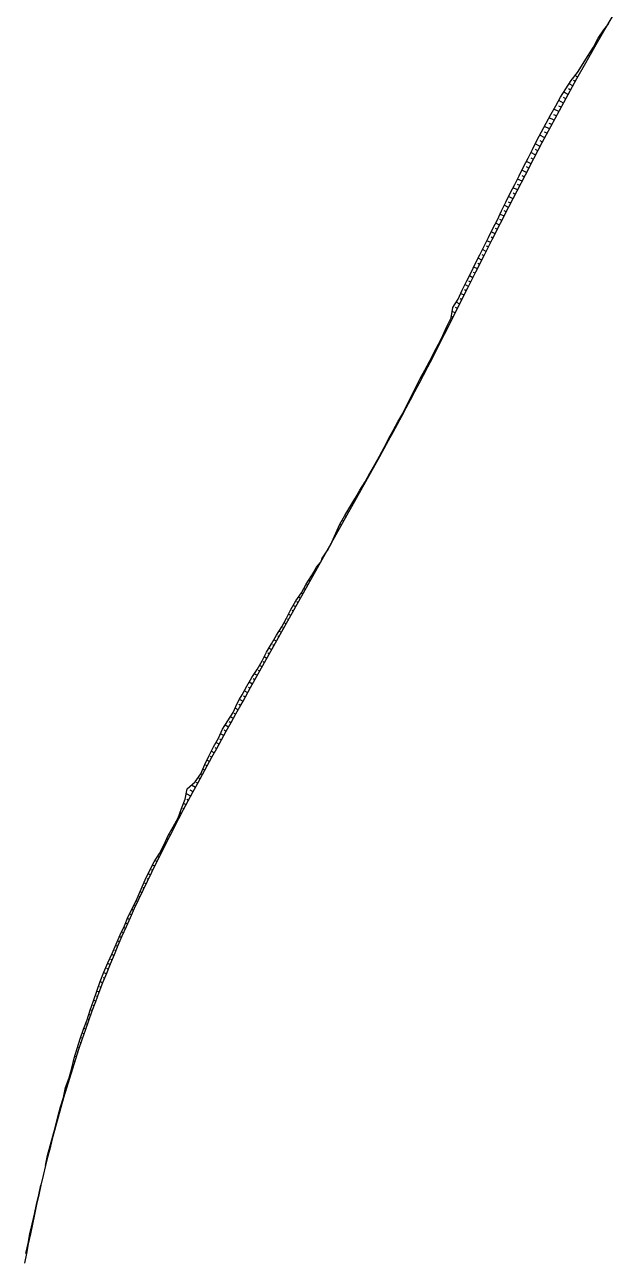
# Model space of a CAD drawing. Header units: metres. Extents: x 288738 to 324331, y 7399322 to 7465117.
# Drawn here: x 321992 to 322291, y 7417229 to 7417859 of the extents above; entities that cross this region are included whole.
import ezdxf

# ---------------------------------------------------------------- set-up
doc = ezdxf.new("R2010")
doc.units = ezdxf.units.M
doc.header["$LTSCALE"] = 10
for name, color, linetype in [('F-HZ-ATERRO-TALUDE', 110, 'Continuous'), ('F-HZ-TALUDE', 2, 'Continuous'), ('U-HZ-ATERRO-TALUDE', 90, 'Continuous'), ('U-HZ-CORTE-TALUDE', 10, 'Continuous'), ('U-HZ-TALUDES', 2, 'Continuous')]:
    doc.layers.add(name, color=color, linetype=linetype)
doc.layers.add('U-HZ-PLATAFORMA', color=2, linetype='Continuous', lineweight=30)

msp = doc.modelspace()

# ---------------------------------------------------------------- linework, layer by layer
at = {"layer": 'F-HZ-ATERRO-TALUDE', "linetype": 'Continuous', "lineweight": -3}
for p, q in [((322102.997, 7417514.916), (322101.268, 7417515.882)), ((322099.341, 7417508.367), (322098.621, 7417508.769)), ((322100.56, 7417510.55), (322098.973, 7417511.436)), ((322101.778, 7417512.733), (322100.904, 7417513.222)), ((322095.691, 7417501.815), (322093.906, 7417502.808)), ((322096.907, 7417504), (322096.071, 7417504.465)), ((322098.124, 7417506.183), (322096.568, 7417507.051)), ((322092.051, 7417495.258), (322091.26, 7417495.696)), ((322093.264, 7417497.444), (322091.53, 7417498.405)), ((322094.476, 7417499.631), (322093.532, 7417500.155)), ((322088.429, 7417488.69), (322086.91, 7417489.527)), ((322089.634, 7417490.881), (322088.854, 7417491.311)), ((322090.843, 7417493.069), (322089.27, 7417493.938)), ((322084.823, 7417482.114), (322084.206, 7417482.452)), ((322086.024, 7417484.307), (322084.667, 7417485.05)), ((322087.225, 7417486.5), (322086.485, 7417486.906)), ((322081.24, 7417475.526), (322080.155, 7417476.113)), ((322082.43, 7417477.724), (322082.011, 7417477.952)), ((322083.627, 7417479.919), (322082.589, 7417480.484)), ((322077.681, 7417468.924), (322076.244, 7417469.694)), ((322078.865, 7417471.126), (322076.769, 7417472.253)), ((322080.05, 7417473.327), (322079.378, 7417473.69)), ((322074.155, 7417462.304), (322072.812, 7417463.016)), ((322076.503, 7417466.719), (322074.228, 7417467.934)), ((322075.326, 7417464.513), (322074.537, 7417464.933)), ((322071.822, 7417457.882), (322070.965, 7417458.332)), ((322072.986, 7417460.095), (322072.408, 7417460.4)), ((322068.349, 7417451.234), (322068.047, 7417451.391)), ((322069.504, 7417453.452), (322068.956, 7417453.737)), ((322070.66, 7417455.669), (322070.388, 7417455.811)), ((322064.92, 7417444.564), (322064.182, 7417444.941)), ((322066.057, 7417446.791), (322065.653, 7417446.998)), ((322067.203, 7417449.013), (322066.5, 7417449.375)), ((322061.532, 7417437.873), (322061.189, 7417438.046)), ((322062.657, 7417440.106), (322062.023, 7417440.426)), ((322063.785, 7417442.337), (322063.474, 7417442.495)), ((322058.194, 7417431.157), (322057.103, 7417431.695)), ((322059.3, 7417433.399), (322058.802, 7417433.646)), ((322060.415, 7417435.637), (322059.589, 7417436.049)), ((322055.994, 7417426.667), (322054.797, 7417427.249)), ((322057.09, 7417428.914), (322056.515, 7417429.195)), ((322052.74, 7417419.91), (322052.217, 7417420.159)), ((322053.819, 7417422.165), (322052.643, 7417422.729)), ((322054.902, 7417424.418), (322054.282, 7417424.718)), ((322049.545, 7417413.125), (322048.719, 7417413.509)), ((322050.603, 7417415.39), (322050.181, 7417415.588)), ((322051.668, 7417417.651), (322050.731, 7417418.094)), ((322046.41, 7417406.311), (322045.881, 7417406.552)), ((322047.448, 7417408.586), (322046.497, 7417409.021)), ((322048.493, 7417410.857), (322048.056, 7417411.059)), ((322044.356, 7417401.752), (322043.853, 7417401.977)), ((322045.379, 7417404.034), (322044.294, 7417404.522)), ((322041.329, 7417394.891), (322040.213, 7417395.376)), ((322042.331, 7417397.181), (322041.799, 7417397.414)), ((322043.339, 7417399.469), (322042.351, 7417399.906)), ((322038.377, 7417387.996), (322037.818, 7417388.232)), ((322039.351, 7417390.298), (322038.225, 7417390.779)), ((322040.338, 7417392.595), (322039.776, 7417392.837)), ((322035.495, 7417381.072), (322034.218, 7417381.594)), ((322036.449, 7417383.383), (322035.847, 7417383.632)), ((322037.406, 7417385.692), (322036.278, 7417386.164)), ((322033.618, 7417376.438), (322032.243, 7417376.988)), ((322034.555, 7417378.755), (322033.89, 7417379.024)), ((322030.872, 7417369.458), (322030.226, 7417369.709)), ((322031.776, 7417371.789), (322030.434, 7417372.315)), ((322032.696, 7417374.114), (322032.017, 7417374.383)), ((322028.197, 7417362.452), (322027.152, 7417362.843)), ((322029.083, 7417364.79), (322028.511, 7417365.006)), ((322029.969, 7417367.127), (322028.728, 7417367.603)), ((322026.461, 7417357.763), (322025.426, 7417358.142)), ((322027.328, 7417360.107), (322026.809, 7417360.3)), ((322023.925, 7417350.705), (322023.495, 7417350.857)), ((322024.759, 7417353.061), (322023.993, 7417353.335)), ((322025.609, 7417355.412), (322025.155, 7417355.577)), ((322021.462, 7417343.621), (322020.488, 7417343.953)), ((322022.276, 7417345.984), (322021.775, 7417346.157)), ((322023.093, 7417348.347), (322022.097, 7417348.695)), ((322019.867, 7417338.882), (322018.979, 7417339.177)), ((322020.662, 7417341.252), (322020.195, 7417341.409)), ((322017.541, 7417331.752), (322017.198, 7417331.862)), ((322018.307, 7417334.132), (322017.481, 7417334.399)), ((322019.084, 7417336.508), (322018.657, 7417336.648)), ((322015.294, 7417324.596), (322014.942, 7417324.705)), ((322016.034, 7417326.984), (322015.847, 7417327.043)), ((322016.782, 7417329.37), (322016.304, 7417329.521)), ((322013.841, 7417319.812), (322013.253, 7417319.988)), ((322014.563, 7417322.206), (322014.351, 7417322.27)), ((322011.725, 7417312.617), (322011.635, 7417312.643)), ((322012.423, 7417315.018), (322012.118, 7417315.106)), ((322013.127, 7417317.416), (322012.846, 7417317.499)), ((322010.358, 7417307.807), (322010.197, 7417307.853)), ((322011.039, 7417310.213), (322010.777, 7417310.287)), ((322008.372, 7417300.575), (322008.176, 7417300.628)), ((322009.025, 7417302.988), (322008.859, 7417303.034)), ((322009.689, 7417305.399), (322009.337, 7417305.496)), ((322006.45, 7417293.326), (322006.358, 7417293.349)), ((322007.085, 7417295.744), (322006.943, 7417295.781)), ((322007.722, 7417298.161), (322007.671, 7417298.175)), ((322005.208, 7417288.482), (322005.066, 7417288.518)), ((322005.828, 7417290.904), (322005.594, 7417290.964)), ((322003.4, 7417281.204), (322003.156, 7417281.263)), ((322003.994, 7417283.632), (322003.821, 7417283.675)), ((322004.6, 7417286.057), (322004.277, 7417286.138)), ((321998.863, 7417261.725), (321998.711, 7417261.759)), ((321999.406, 7417264.166), (321999.361, 7417264.176)), ((321999.961, 7417266.603), (321999.816, 7417266.636)), ((321997.787, 7417256.843), (321997.583, 7417256.887)), ((321998.32, 7417259.285), (321998.211, 7417259.309)), ((321996.211, 7417249.51), (321996.047, 7417249.545)), ((321996.732, 7417251.955), (321996.482, 7417252.008)), ((321997.255, 7417254.4), (321997.163, 7417254.42)), ((321995.188, 7417244.616), (321995.009, 7417244.653)), ((321995.699, 7417247.063), (321995.351, 7417247.136)), ((321993.688, 7417237.267), (321993.376, 7417237.33)), ((321994.183, 7417239.718), (321994.041, 7417239.747)), ((321994.685, 7417242.167), (321994.36, 7417242.234)), ((321993.194, 7417234.817), (321993.017, 7417234.852))]:
    msp.add_line(p, q, dxfattribs=at)
at = {"layer": 'F-HZ-TALUDE', "linetype": 'Continuous', "lineweight": -3}
for points in [[(321993.086, 7417234.277), (321994.085, 7417239.24), (321995.103, 7417244.204), (321996.138, 7417249.169), (321997.197, 7417254.133), (321998.278, 7417259.098), (321999.383, 7417264.062), (322000.512, 7417269.025), (322001.668, 7417273.987), (322002.849, 7417278.948), (322004.061, 7417283.906), (322005.302, 7417288.861), (322006.575, 7417293.813), (322007.881, 7417298.761), (322009.219, 7417303.704), (322010.591, 7417308.644), (322012, 7417313.577), (322013.446, 7417318.503), (322014.93, 7417323.424), (322016.453, 7417328.334), (322018.013, 7417333.232), (322019.61, 7417338.118), (322021.246, 7417342.991), (322022.918, 7417347.852), (322024.628, 7417352.699), (322026.376, 7417357.533), (322028.16, 7417362.354), (322029.981, 7417367.161), (322031.84, 7417371.954), (322033.735, 7417376.732), (322035.667, 7417381.496), (322037.635, 7417386.243), (322039.636, 7417390.972), (322041.671, 7417395.681), (322043.737, 7417400.372), (322045.833, 7417405.045), (322047.957, 7417409.701), (322050.108, 7417414.339), (322052.285, 7417418.96), (322054.488, 7417423.564), (322056.715, 7417428.151), (322058.963, 7417432.722), (322061.232, 7417437.279), (322063.521, 7417441.82), (322065.828, 7417446.346), (322068.154, 7417450.859), (322070.496, 7417455.357), (322072.852, 7417459.842), (322075.221, 7417464.316), (322077.603, 7417468.778), (322079.996, 7417473.228), (322082.399, 7417477.667), (322084.813, 7417482.095), (322087.233, 7417486.515), (322089.659, 7417490.926), (322092.091, 7417495.329), (322094.527, 7417499.723), (322096.968, 7417504.11), (322099.41, 7417508.49), (322101.852, 7417512.866), (322103.06, 7417515.03), (322106.89, 7417521.885)], [(322002.7, 7417278.984), (322003.703, 7417283.994), (322005.026, 7417288.931), (322006.402, 7417293.858), (322007.788, 7417298.786), (322008.846, 7417303.807), (322010.277, 7417308.732), (322011.85, 7417313.62), (322012.769, 7417318.705), (322014.59, 7417323.528), (322016.064, 7417328.456), (322017.197, 7417333.495), (322018.737, 7417338.407), (322020.279, 7417343.32), (322021.894, 7417348.209), (322023.884, 7417352.965), (322025.341, 7417357.912), (322027.119, 7417362.744), (322028.739, 7417367.637), (322030.494, 7417372.482), (322032.358, 7417377.284), (322034.4, 7417382.015), (322036.524, 7417386.709), (322038.508, 7417391.454), (322040.557, 7417396.167), (322042.779, 7417400.798), (322044.713, 7417405.552), (322047.058, 7417410.114), (322049.307, 7417414.713), (322051.294, 7417419.431), (322053.231, 7417424.169), (322055.545, 7417428.722), (322057.914, 7417433.242), (322060.532, 7417437.629), (322062.927, 7417442.121), (322064.998, 7417446.772), (322067.539, 7417451.177), (322069.996, 7417455.618), (322071.718, 7417460.44), (322073.706, 7417465.122), (322074.676, 7417470.346), (322078.641, 7417473.959), (322081.566, 7417478.119), (322083.578, 7417482.77), (322085.754, 7417487.327), (322088.097, 7417491.787), (322090.506, 7417496.205), (322092.632, 7417500.775), (322095.302, 7417505.037), (322097.976, 7417509.29), (322100.094, 7417513.848), (322101.327, 7417515.983)], [(321992.721, 7417234.35), (321993.809, 7417239.296), (321994.743, 7417244.278), (321995.799, 7417249.24), (321997.016, 7417254.172), (321998.055, 7417259.147), (321999.294, 7417264.082), (322000.313, 7417269.071)], [(321992.104, 7417229.316), (321993.086, 7417234.277)]]:
    msp.add_lwpolyline(points, dxfattribs=at)
at = {"layer": 'U-HZ-ATERRO-TALUDE', "linetype": 'Continuous', "lineweight": -3}
for p, q in [((322285.53, 7417853.825, 724.913), (322285.027, 7417854.096, 724.532)), ((322281.775, 7417847.333, 724.867), (322281.556, 7417847.449, 724.701)), ((322283.024, 7417849.499, 724.882), (322282.442, 7417849.81, 724.442)), ((322284.273, 7417851.664, 724.898), (322283.922, 7417851.853, 724.632)), ((322279.293, 7417842.992, 724.836), (322278.976, 7417843.16, 724.597)), ((322280.534, 7417845.163, 724.851), (322280.009, 7417845.441, 724.456)), ((322270.728, 7417827.731, 724.729), (322268.735, 7417828.757, 723.234)), ((322271.939, 7417829.919, 724.744), (322271.039, 7417830.383, 724.069)), ((322273.156, 7417832.102, 724.759), (322271.687, 7417832.863, 723.657)), ((322268.315, 7417823.352, 724.699), (322266.045, 7417824.514, 722.998)), ((322269.519, 7417825.543, 724.714), (322268.44, 7417826.097, 723.905)), ((322263.53, 7417814.571, 724.639), (322261.023, 7417815.843, 722.765)), ((322264.721, 7417816.77, 724.654), (322263.497, 7417817.392, 723.739)), ((322265.916, 7417818.966, 724.669), (322263.5, 7417820.196, 722.861)), ((322267.113, 7417821.16, 724.684), (322265.928, 7417821.765, 723.796)), ((322261.158, 7417810.17, 724.609), (322258.583, 7417811.473, 722.685)), ((322262.342, 7417812.372, 724.624), (322261.054, 7417813.024, 723.662)), ((322258.799, 7417805.761, 724.58), (322256.25, 7417807.048, 722.677)), ((322257.624, 7417803.555, 724.566), (322256.35, 7417804.197, 723.614)), ((322259.976, 7417807.967, 724.595), (322258.699, 7417808.613, 723.64)), ((322254.115, 7417796.926, 724.523), (322251.579, 7417798.204, 722.629)), ((322256.452, 7417801.346, 724.551), (322253.897, 7417802.634, 722.644)), ((322255.282, 7417799.137, 724.537), (322254, 7417799.783, 723.579)), ((322251.787, 7417792.502, 724.495), (322249.331, 7417793.739, 722.661)), ((322250.625, 7417790.288, 724.481), (322249.417, 7417790.897, 723.578)), ((322252.949, 7417794.715, 724.509), (322251.702, 7417795.343, 723.577)), ((322247.156, 7417783.638, 724.455), (322244.832, 7417784.809, 722.72)), ((322249.467, 7417788.072, 724.47), (322247.073, 7417789.278, 722.682)), ((322248.31, 7417785.856, 724.459), (322247.122, 7417786.455, 723.572)), ((322244.854, 7417779.2, 724.45), (322242.598, 7417780.337, 722.766)), ((322246.003, 7417781.42, 724.452), (322244.872, 7417781.99, 723.608)), ((322240.274, 7417770.31, 724.442), (322238.016, 7417771.448, 722.757)), ((322241.416, 7417772.534, 724.444), (322240.269, 7417773.112, 723.588)), ((322242.56, 7417774.757, 724.446), (322240.279, 7417775.906, 722.744)), ((322243.705, 7417776.979, 724.448), (322242.571, 7417777.551, 723.601)), ((322237.995, 7417765.86, 724.439), (322235.804, 7417766.964, 722.803)), ((322239.133, 7417768.086, 724.44), (322238.03, 7417768.642, 723.617)), ((322234.591, 7417759.177, 724.434), (322233.577, 7417759.688, 723.678)), ((322235.724, 7417761.405, 724.436), (322233.606, 7417762.472, 722.854)), ((322236.858, 7417763.633, 724.437), (322235.765, 7417764.184, 723.621)), ((322231.197, 7417752.489, 724.43), (322229.228, 7417753.481, 722.96)), ((322232.327, 7417754.719, 724.431), (322231.332, 7417755.22, 723.688)), ((322233.459, 7417756.948, 724.433), (322231.461, 7417757.955, 722.941)), ((322227.807, 7417745.799, 724.426), (322226.843, 7417746.285, 723.706)), ((322228.937, 7417748.029, 724.427), (322227.003, 7417749.003, 722.984)), ((322230.066, 7417750.259, 724.429), (322229.095, 7417750.749, 723.703)), ((322224.422, 7417739.106, 724.422), (322222.52, 7417740.065, 723.002)), ((322225.55, 7417741.337, 724.423), (322224.597, 7417741.817, 723.712)), ((322226.678, 7417743.568, 724.425), (322224.76, 7417744.535, 722.992)), ((322222.167, 7417734.643, 724.42), (322220.305, 7417735.582, 723.029)), ((322223.294, 7417736.875, 724.421), (322222.344, 7417737.354, 723.711)), ((322218.788, 7417727.947, 724.416), (322217.856, 7417728.417, 723.72)), ((322219.914, 7417730.18, 724.417), (322218.087, 7417731.1, 723.054)), ((322221.04, 7417732.412, 724.419), (322220.135, 7417732.868, 723.742)), ((322215.413, 7417721.25, 724.413), (322213.665, 7417722.131, 723.108)), ((322216.538, 7417723.482, 724.414), (322215.632, 7417723.939, 723.738)), ((322217.663, 7417725.715, 724.415), (322215.816, 7417726.646, 723.036)), ((322212.039, 7417714.552, 724.41), (322211.058, 7417715.046, 723.678)), ((322213.164, 7417716.785, 724.411), (322211.377, 7417717.685, 723.077)), ((322214.288, 7417719.017, 724.412), (322213.451, 7417719.439, 723.786)), ((322209.789, 7417710.087, 724.407), (322209.381, 7417710.292, 724.103)), ((322210.914, 7417712.319, 724.409), (322209.418, 7417713.073, 723.292)), ((322206.414, 7417703.389, 724.404), (322205.838, 7417703.679, 723.974)), ((322207.539, 7417705.621, 724.405), (322207.223, 7417705.78, 724.17)), ((322208.664, 7417707.854, 724.406), (322208.024, 7417708.176, 723.929)), ((322203.031, 7417696.695, 724.401), (322202.805, 7417696.81, 724.231)), ((322204.161, 7417698.925, 724.402), (322203.687, 7417699.165, 724.048)), ((322205.289, 7417701.156, 724.403), (322205.036, 7417701.284, 724.214)), ((322199.62, 7417690.016, 724.397), (322199.176, 7417690.243, 724.065)), ((322200.761, 7417692.24, 724.399), (322200.547, 7417692.35, 724.238)), ((322201.897, 7417694.467, 724.4), (322201.457, 7417694.691, 724.07)), ((322196.183, 7417683.35, 724.394), (322195.94, 7417683.475, 724.212)), ((322197.331, 7417685.57, 724.395), (322196.854, 7417685.817, 724.037)), ((322198.478, 7417687.792, 724.396), (322198.245, 7417687.912, 724.221)), ((322192.714, 7417676.7, 724.391), (322192.131, 7417677.006, 723.951)), ((322193.874, 7417678.914, 724.392), (322193.566, 7417679.076, 724.16)), ((322195.029, 7417681.132, 724.393), (322194.483, 7417681.416, 723.983)), ((322190.387, 7417672.275, 724.388), (322189.899, 7417672.532, 724.021)), ((322191.553, 7417674.486, 724.39), (322191.287, 7417674.626, 724.189)), ((322186.874, 7417665.649, 724.385), (322186.689, 7417665.747, 724.246)), ((322188.047, 7417667.856, 724.386), (322187.641, 7417668.072, 724.08)), ((322189.22, 7417670.064, 724.387), (322188.998, 7417670.181, 724.22)), ((322183.329, 7417659.039, 724.382), (322183.062, 7417659.183, 724.18)), ((322184.515, 7417661.24, 724.383), (322184.412, 7417661.295, 724.306)), ((322185.694, 7417663.444, 724.384), (322185.406, 7417663.598, 724.166)), ((322179.759, 7417652.443, 724.378), (322179.572, 7417652.545, 724.237)), ((322180.951, 7417654.641, 724.38), (322180.594, 7417654.834, 724.109)), ((322182.143, 7417656.838, 724.381), (322181.974, 7417656.93, 724.253)), ((322176.157, 7417645.865, 724.375), (322175.843, 7417646.037, 724.136)), ((322177.362, 7417648.055, 724.376), (322177.182, 7417648.154, 724.24)), ((322178.56, 7417650.249, 724.377), (322178.194, 7417650.449, 724.099)), ((322172.531, 7417639.3, 724.372), (322172.426, 7417639.358, 724.292)), ((322173.742, 7417641.487, 724.373), (322173.503, 7417641.619, 724.191)), ((322174.953, 7417643.674, 724.374), (322174.818, 7417643.748, 724.271)), ((322170.096, 7417634.932, 724.37), (322170.011, 7417634.98, 724.305)), ((322171.313, 7417637.116, 724.371), (322171.125, 7417637.221, 724.227)), ((322166.436, 7417628.386, 724.366), (322166.251, 7417628.49, 724.225)), ((322167.656, 7417630.568, 724.367), (322167.563, 7417630.62, 724.296)), ((322168.876, 7417632.75, 724.369), (322168.697, 7417632.85, 724.232)), ((322162.776, 7417621.84, 724.363), (322162.572, 7417621.954, 724.207)), ((322163.996, 7417624.022, 724.364), (322163.694, 7417624.191, 724.134)), ((322165.216, 7417626.204, 724.365), (322165.121, 7417626.257, 724.292)), ((322159.116, 7417615.294, 724.36), (322158.573, 7417615.597, 723.945)), ((322160.336, 7417617.476, 724.361), (322160.096, 7417617.61, 724.177)), ((322161.556, 7417619.658, 724.362), (322161.113, 7417619.906, 724.023)), ((322155.456, 7417608.747, 724.356), (322155.096, 7417608.949, 724.081)), ((322156.676, 7417610.929, 724.358), (322156.012, 7417611.3, 723.851)), ((322157.896, 7417613.111, 724.359), (322157.593, 7417613.281, 724.127)), ((322151.796, 7417602.201, 724.353), (322151.189, 7417602.54, 723.889)), ((322153.016, 7417604.383, 724.354), (322152.62, 7417604.604, 724.052)), ((322154.236, 7417606.565, 724.355), (322153.473, 7417606.992, 723.772)), ((322149.356, 7417597.837, 724.351), (322149.094, 7417597.983, 724.151)), ((322150.576, 7417600.019, 724.352), (322150.364, 7417600.137, 724.19)), ((322140.816, 7417582.562, 724.343), (322140.527, 7417582.724, 724.123)), ((322137.156, 7417576.016, 724.34), (322136.395, 7417576.441, 723.759)), ((322138.376, 7417578.198, 724.341), (322138.096, 7417578.354, 724.128)), ((322139.596, 7417580.38, 724.342), (322139.034, 7417580.694, 723.913)), ((322134.716, 7417571.652, 724.338), (322133.822, 7417572.151, 723.655)), ((322135.936, 7417573.834, 724.339), (322135.462, 7417574.098, 723.977)), ((322131.055, 7417565.105, 724.334), (322130.455, 7417565.441, 723.876)), ((322132.275, 7417567.287, 724.336), (322131.244, 7417567.864, 723.547)), ((322133.495, 7417569.47, 724.337), (322133.068, 7417569.709, 724.01)), ((322127.395, 7417558.559, 724.328), (322126.232, 7417559.209, 723.44)), ((322128.615, 7417560.741, 724.332), (322127.965, 7417561.105, 723.835)), ((322129.835, 7417562.923, 724.333), (322128.578, 7417563.626, 723.373)), ((322123.735, 7417552.013, 724.317), (322123.242, 7417552.289, 723.94)), ((322124.955, 7417554.195, 724.321), (322123.951, 7417554.756, 723.554)), ((322126.175, 7417556.377, 724.325), (322125.659, 7417556.665, 723.93)), ((322120.075, 7417545.466, 724.306), (322118.765, 7417546.199, 723.305)), ((322121.295, 7417547.649, 724.31), (322120.662, 7417548.003, 723.826)), ((322122.515, 7417549.831, 724.313), (322121.385, 7417550.463, 723.45)), ((322116.415, 7417538.92, 724.295), (322115.683, 7417539.33, 723.735)), ((322117.635, 7417541.102, 724.298), (322116.22, 7417541.893, 723.218)), ((322118.855, 7417543.284, 724.302), (322118.178, 7417543.663, 723.785)), ((322112.755, 7417532.374, 724.283), (322111.46, 7417533.098, 723.294)), ((322113.975, 7417534.556, 724.287), (322113.356, 7417534.902, 723.814)), ((322115.195, 7417536.738, 724.291), (322113.849, 7417537.491, 723.263)), ((322109.095, 7417525.828, 724.272), (322108.225, 7417526.314, 723.608)), ((322110.315, 7417528.01, 724.276), (322108.76, 7417528.879, 723.088)), ((322111.535, 7417530.192, 724.28), (322110.855, 7417530.572, 723.76)), ((322105.435, 7417519.281, 724.261), (322103.685, 7417520.26, 722.924)), ((322106.655, 7417521.463, 724.265), (322105.75, 7417521.969, 723.573)), ((322107.875, 7417523.646, 724.268), (322106.097, 7417524.64, 722.91)), ((322102.997, 7417514.916, 724.253), (322101.268, 7417515.882, 722.934)), ((322104.215, 7417517.099, 724.257), (322103.367, 7417517.573, 723.609))]:
    msp.add_line(p, q, dxfattribs=at)
at = {"layer": 'U-HZ-CORTE-TALUDE', "linetype": 'Continuous', "lineweight": -3}
for p, q in [((322144.71, 7417589.839, 724.499), (322144.843, 7417589.765, 724.347)), ((322143.341, 7417587.741, 724.669), (322143.482, 7417587.662, 724.507))]:
    msp.add_line(p, q, dxfattribs=at)
at = {"layer": 'U-HZ-PLATAFORMA', "lineweight": 30, "flags": 128}
msp.add_lwpolyline([(322106.89, 7417521.885), (322170.225, 7417635.163, 0.0107734), (322205.496, 7417701.567), (322217.298, 7417724.991), (322221.445, 7417733.22), (322225.598, 7417741.45), (322229.761, 7417749.681), (322233.936, 7417757.906), (322238.128, 7417766.125), (322242.342, 7417774.336), (322246.58, 7417782.536), (322250.848, 7417790.724), (322255.149, 7417798.898), (322259.487, 7417807.055), (322263.866, 7417815.192), (322268.289, 7417823.309), (322272.762, 7417831.401), (322277.287, 7417839.467), (322281.868, 7417847.504), (322286.509, 7417855.509), (322291.213, 7417863.479)], format="xyb", dxfattribs=at)
at = {"layer": 'U-HZ-TALUDES', "color": 2, "linetype": 'Continuous', "lineweight": -3}
msp.add_line((322143.016, 7417587.243), (322145.755, 7417591.44), dxfattribs=at)
at = {"layer": 'U-HZ-TALUDES'}
for points in [[(322289.152, 7417860.368), (322288.408, 7417858.727)], [(322286.429, 7417856.073), (322288.408, 7417858.727)], [(322272.984, 7417834.551), (322278.499, 7417843.077)], [(322148.104, 7417595.855), (322145.755, 7417591.44)], [(322140.315, 7417583.025), (322142.438, 7417585.463)], [(322143.016, 7417587.243), (322142.438, 7417585.463)]]:
    msp.add_lwpolyline(points, dxfattribs=at)
at = {"layer": 'U-HZ-TALUDES', "color": 2, "linetype": 'Continuous', "lineweight": -3}
for points in [[(322278.499, 7417843.077), (322281.233, 7417847.357), (322283.474, 7417851.905), (322286.429, 7417856.073)], [(322148.104, 7417595.855), (322150.219, 7417600.401), (322152.29, 7417604.971), (322154.816, 7417609.288), (322157.372, 7417613.587), (322159.937, 7417617.882), (322162.448, 7417622.206), (322165.11, 7417626.446), (322167.547, 7417630.812), (322170.004, 7417635.166), (322172.375, 7417639.514), (322174.711, 7417643.875), (322177.006, 7417648.258), (322179.364, 7417652.607), (322181.756, 7417656.937), (322184.245, 7417661.215), (322186.413, 7417665.666), (322188.663, 7417670.072), (322190.884, 7417674.492), (322193.082, 7417678.925), (322195.509, 7417683.238), (322197.797, 7417687.623), (322200.101, 7417692), (322202.327, 7417696.418), (322204.522, 7417700.85), (322206.628, 7417705.378), (322208.861, 7417709.852), (322209.752, 7417715.002), (322212.349, 7417719.292), (322214.453, 7417723.831), (322216.632, 7417728.332), (322218.959, 7417732.758), (322221.111, 7417737.273), (322223.363, 7417741.737), (322225.596, 7417746.21), (322227.846, 7417750.676), (322230.056, 7417755.161), (322232.303, 7417759.628), (322234.387, 7417764.176), (322236.653, 7417768.633), (322238.833, 7417773.134), (322241.146, 7417777.567), (322243.468, 7417781.996), (322245.649, 7417786.496), (322247.927, 7417790.947), (322250.173, 7417795.414), (322252.423, 7417799.88), (322254.787, 7417804.295), (322257.141, 7417808.723), (322259.472, 7417813.169), (322261.999, 7417817.524), (322264.466, 7417821.916), (322267.089, 7417826.234), (322269.86, 7417830.482), (322272.984, 7417834.551)], [(322101.327, 7417515.983), (322102.597, 7417518.184), (322104.919, 7417522.617), (322107.435, 7417526.938), (322110.265, 7417531.085), (322112.818, 7417535.386), (322115.021, 7417539.882), (322117.583, 7417544.178), (322120.109, 7417548.495), (322122.835, 7417552.699), (322125.219, 7417557.094), (322127.383, 7417561.613), (322129.936, 7417565.914), (322132.729, 7417570.081), (322135.064, 7417574.504), (322137.907, 7417578.642), (322140.315, 7417583.025)]]:
    msp.add_lwpolyline(points, dxfattribs=at)

doc.saveas('drawing.dxf')
